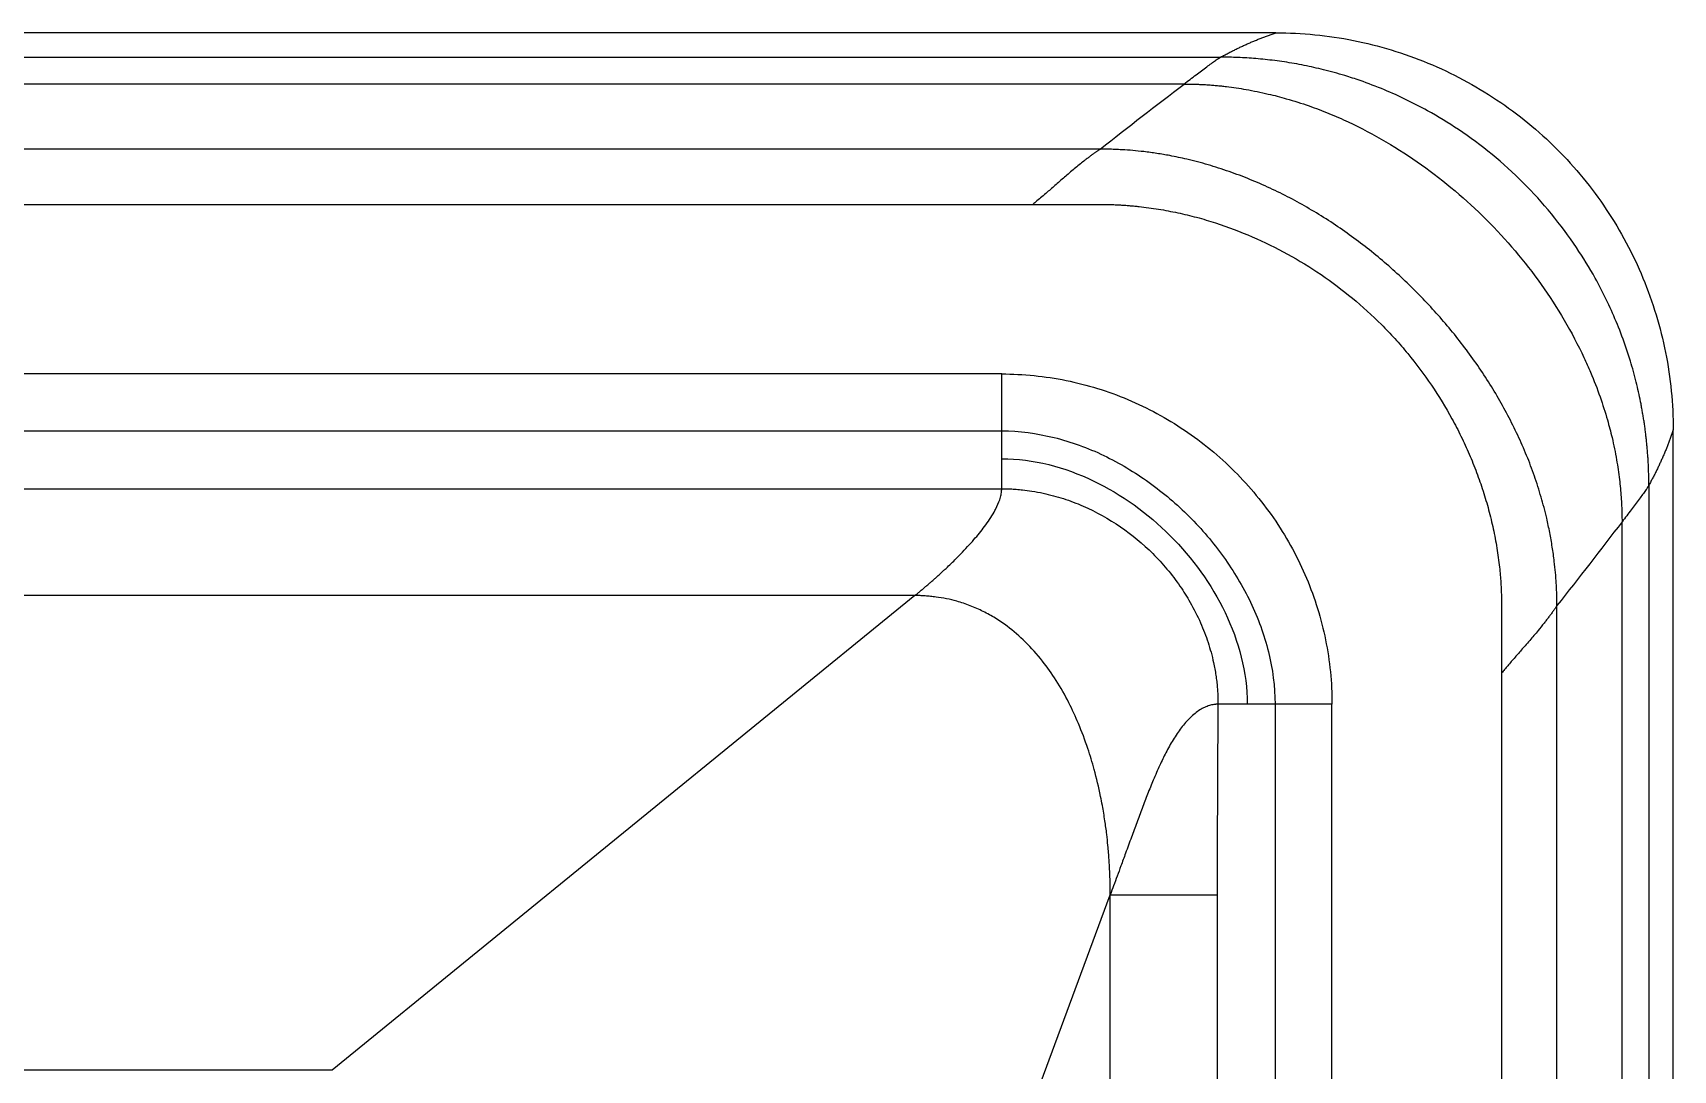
# Model space of a CAD drawing. Extents: x 526 to 610, y 679 to 808.
# Drawn here: x 597.86 to 610.24, y 757.03 to 764.87 of the extents above; entities that cross this region are included whole.
import ezdxf

# ---------------------------------------------------------------- set-up
doc = ezdxf.new("R2010")
doc.units = 0
doc.header["$MEASUREMENT"] = 0
doc.layers.add('1', color=4, linetype='Continuous')

# ---------------------------------------------------------------- blocks, each defined once
blk = doc.blocks.new('JETSETTER LX')
at = {"layer": '1', "color": 4, "linetype": 'Continuous', "lineweight": 25}
for p, q in [((81.118, 67.99), (42.059, 67.99)), ((84.118, 33.995), (84.118, 64.99))]:
    blk.add_line(p, q, dxfattribs=at)
at = {"layer": '1', "color": 3, "linetype": 'Continuous', "lineweight": 25}
for p, q in [((42.059, 67.806), (80.7, 67.806)), ((80.424, 67.603), (42.059, 67.602)), ((79.791, 67.112), (42.059, 67.112)), ((42.059, 66.694), (79.282, 66.694)), ((79.047, 65.413), (42.059, 65.413)), ((42.059, 64.983), (79.047, 64.983)), ((79.047, 64.773), (79.047, 64.983)), ((79.047, 64.546), (79.047, 64.773)), ((60.279, 64.546), (79.047, 64.546)), ((83.934, 64.573), (83.934, 33.995)), ((83.731, 33.995), (83.731, 64.296)), ((78.391, 63.739), (61.103, 63.739)), ((78.391, 63.739), (73.992, 60.154)), ((82.822, 63.66), (82.822, 63.154)), ((83.24, 33.995), (83.24, 63.663)), ((82.822, 63.154), (82.822, 33.995)), ((80.901, 62.919), (80.68, 62.919)), ((81.111, 62.919), (80.901, 62.919)), ((81.111, 62.919), (81.111, 53.653)), ((81.541, 53.428), (81.541, 62.919)), ((78.117, 56.763), (79.867, 61.479)), ((79.867, 54.97), (79.867, 61.479)), ((80.674, 61.479), (80.674, 54.491)), ((73.992, 60.154), (61.249, 60.154))]:
    blk.add_line(p, q, dxfattribs=at)
for points, knots in [([(80.7, 67.806), (80.71, 67.811), (80.728, 67.821), (80.756, 67.835), (80.783, 67.85), (80.811, 67.863), (80.839, 67.877), (80.866, 67.89), (80.894, 67.902), (80.922, 67.915), (80.95, 67.927), (80.978, 67.938), (81.005, 67.949), (81.033, 67.96), (81.061, 67.97), (81.089, 67.98), (81.108, 67.986), (81.118, 67.99)], [0, 0, 0, 0, 0.06599, 0.132077, 0.198261, 0.264542, 0.330919, 0.397392, 0.463963, 0.53063, 0.597393, 0.664253, 0.73121, 0.798263, 0.865412, 0.932658, 1, 1, 1, 1]), ([(80.424, 67.603), (80.455, 67.627), (80.516, 67.673), (80.57, 67.714), (80.62, 67.751), (80.643, 67.767), (80.67, 67.787), (80.686, 67.798), (80.697, 67.804), (80.7, 67.806)], [0, 0, 0, 0, 0.25, 0.5, 0.5, 0.75, 0.75, 0.875, 1, 1, 1, 1]), ([(83.934, 64.573), (83.934, 64.584), (83.934, 64.608), (83.933, 64.644), (83.932, 64.679), (83.931, 64.714), (83.929, 64.75), (83.927, 64.785), (83.924, 64.82), (83.921, 64.855), (83.918, 64.891), (83.914, 64.926), (83.91, 64.961), (83.906, 64.996), (83.901, 65.03), (83.896, 65.065), (83.89, 65.1), (83.884, 65.134), (83.878, 65.169), (83.864, 65.241), (83.838, 65.356), (83.799, 65.498), (83.749, 65.652), (83.668, 65.864), (83.548, 66.112), (83.327, 66.472), (83, 66.872), (82.6, 67.2), (82.239, 67.42), (81.989, 67.541), (81.777, 67.622), (81.624, 67.672), (81.483, 67.71), (81.355, 67.739), (81.256, 67.758), (81.182, 67.77), (81.109, 67.78), (81.037, 67.788), (80.967, 67.795), (80.898, 67.8), (80.831, 67.803), (80.765, 67.805), (80.722, 67.806), (80.7, 67.806)], [0, 0, 0, 0, 0.007003, 0.013999, 0.020988, 0.027971, 0.034948, 0.041918, 0.048882, 0.055839, 0.06279, 0.069735, 0.076673, 0.083605, 0.09053, 0.097449, 0.104362, 0.111268, 0.118169, 0.125063, 0.154842, 0.18759, 0.212632, 0.250117, 0.321628, 0.375132, 0.500001, 0.624871, 0.678606, 0.749887, 0.788726, 0.812413, 0.845485, 0.87494, 0.890084, 0.904916, 0.919435, 0.933642, 0.947538, 0.961121, 0.974392, 0.987352, 1, 1, 1, 1]), ([(80.424, 67.603), (80.435, 67.603), (80.457, 67.603), (80.49, 67.602), (80.524, 67.601), (80.559, 67.6), (80.595, 67.598), (80.631, 67.595), (80.668, 67.592), (80.706, 67.588), (80.781, 67.58), (80.899, 67.562), (81.05, 67.531), (81.209, 67.49), (81.362, 67.441), (81.518, 67.382), (81.713, 67.296), (81.95, 67.171), (82.309, 66.938), (82.719, 66.591), (83.066, 66.181), (83.299, 65.822), (83.417, 65.597), (83.505, 65.402), (83.565, 65.245), (83.618, 65.08), (83.66, 64.922), (83.69, 64.771), (83.709, 64.643), (83.719, 64.549), (83.725, 64.483), (83.728, 64.419), (83.731, 64.356), (83.731, 64.316), (83.731, 64.296)], [0, 0, 0, 0, 0.00636, 0.012866, 0.019518, 0.026316, 0.033261, 0.040354, 0.047595, 0.054985, 0.062524, 0.091724, 0.125041, 0.152502, 0.18756, 0.21882, 0.250081, 0.312586, 0.375094, 0.500002, 0.624909, 0.687416, 0.749922, 0.77357, 0.812443, 0.847939, 0.874961, 0.90821, 0.937477, 0.950806, 0.96372, 0.976221, 0.988313, 1, 1, 1, 1]), ([(79.791, 67.111), (79.788, 67.11), (79.783, 67.106), (79.776, 67.101), (79.768, 67.096), (79.761, 67.091), (79.754, 67.086), (79.746, 67.081), (79.739, 67.075), (79.732, 67.07), (79.725, 67.065), (79.713, 67.056), (79.696, 67.043), (79.671, 67.024), (79.64, 66.999), (79.592, 66.96), (79.543, 66.918), (79.494, 66.876), (79.458, 66.845), (79.424, 66.815), (79.387, 66.783), (79.351, 66.752), (79.315, 66.721), (79.292, 66.702), (79.282, 66.694)], [0, 0, 0, 0, 0.014292, 0.028535, 0.042732, 0.056885, 0.070992, 0.085055, 0.099073, 0.113045, 0.126971, 0.140851, 0.182086, 0.225678, 0.291097, 0.364705, 0.510741, 0.583072, 0.655455, 0.72307, 0.790473, 0.869582, 0.939423, 1, 1, 1, 1]), ([(83.24, 63.663), (83.239, 63.666), (83.239, 63.674), (83.239, 63.684), (83.239, 63.695), (83.239, 63.706), (83.239, 63.716), (83.239, 63.726), (83.238, 63.736), (83.238, 63.757), (83.237, 63.788), (83.234, 63.844), (83.229, 63.913), (83.219, 64.005), (83.205, 64.106), (83.186, 64.215), (83.159, 64.341), (83.128, 64.457), (83.096, 64.563), (83.061, 64.668), (83.012, 64.798), (82.922, 65.002), (82.792, 65.249), (82.609, 65.531), (82.436, 65.752), (82.287, 65.92), (82.17, 66.042), (82.048, 66.159), (81.88, 66.308), (81.657, 66.481), (81.373, 66.665), (81.125, 66.795), (80.921, 66.884), (80.764, 66.943), (80.606, 66.994), (80.456, 67.033), (80.327, 67.061), (80.219, 67.079), (80.125, 67.092), (80.038, 67.101), (79.965, 67.106), (79.902, 67.109), (79.847, 67.111), (79.809, 67.111), (79.791, 67.111)], [0, 0, 0, 0, 0.002065, 0.004098, 0.006102, 0.008075, 0.010019, 0.011933, 0.013817, 0.015672, 0.023471, 0.0313, 0.046928, 0.062454, 0.083171, 0.103864, 0.124546, 0.155568, 0.171076, 0.186621, 0.217438, 0.24888, 0.31139, 0.374157, 0.437093, 0.468498, 0.50007, 0.531625, 0.563122, 0.626251, 0.689733, 0.752031, 0.783464, 0.814442, 0.845696, 0.876479, 0.901209, 0.919692, 0.938249, 0.953914, 0.969105, 0.979168, 0.989466, 1, 1, 1, 1]), ([(79.282, 66.694), (79.365, 66.694), (79.489, 66.694), (79.658, 66.694), (79.744, 66.694), (79.788, 66.694)], [0, 0, 0, 0, 0.49084, 0.739508, 1, 1, 1, 1]), ([(79.788, 66.694), (79.799, 66.694), (79.821, 66.694), (79.854, 66.693), (79.886, 66.692), (79.919, 66.691), (79.952, 66.689), (79.985, 66.687), (80.018, 66.684), (80.051, 66.681), (80.097, 66.676), (80.157, 66.669), (80.231, 66.658), (80.304, 66.645), (80.4, 66.626), (80.52, 66.597), (80.709, 66.541), (80.941, 66.453), (81.207, 66.323), (81.461, 66.167), (81.698, 65.989), (81.881, 65.823), (82.017, 65.68), (82.147, 65.53), (82.295, 65.331), (82.425, 65.119), (82.516, 64.943), (82.578, 64.808), (82.634, 64.67), (82.683, 64.529), (82.725, 64.387), (82.76, 64.243), (82.787, 64.099), (82.803, 63.982), (82.812, 63.894), (82.816, 63.835), (82.819, 63.777), (82.821, 63.718), (82.822, 63.68), (82.822, 63.66)], [0, 0, 0, 0, 0.006909, 0.013825, 0.020751, 0.027686, 0.034633, 0.041594, 0.048569, 0.055558, 0.06256, 0.078083, 0.093784, 0.109471, 0.124998, 0.155962, 0.18744, 0.249926, 0.312475, 0.375048, 0.437587, 0.50003, 0.531084, 0.562561, 0.625288, 0.688113, 0.71953, 0.750924, 0.782279, 0.813582, 0.845003, 0.875996, 0.907243, 0.938122, 0.950644, 0.963085, 0.975454, 0.987758, 1, 1, 1, 1]), ([(79.047, 64.983), (79.047, 65.005), (79.047, 65.032), (79.047, 65.093), (79.047, 65.128), (79.047, 65.203), (79.047, 65.243), (79.047, 65.326), (79.047, 65.37), (79.047, 65.413)], [0, 0, 0, 0, 0.25, 0.25, 0.5, 0.5, 0.75, 0.75, 1, 1, 1, 1]), ([(79.047, 64.983), (79.18, 64.983), (79.313, 64.965), (79.571, 64.901), (79.697, 64.855), (79.937, 64.74), (80.051, 64.671), (80.268, 64.516), (80.471, 64.343), (80.644, 64.14), (80.799, 63.923), (80.868, 63.809), (80.983, 63.569), (81.029, 63.443), (81.093, 63.185), (81.111, 63.052), (81.111, 62.919)], [0, 0, 0, 0, 0.125, 0.125, 0.25, 0.25, 0.375, 0.375, 0.5, 0.625, 0.625, 0.75, 0.75, 0.875, 0.875, 1, 1, 1, 1]), ([(84.118, 64.99), (84.114, 64.98), (84.108, 64.962), (84.098, 64.933), (84.088, 64.905), (84.077, 64.877), (84.066, 64.85), (84.055, 64.822), (84.043, 64.794), (84.03, 64.766), (84.018, 64.738), (84.005, 64.711), (83.991, 64.683), (83.978, 64.655), (83.963, 64.628), (83.949, 64.6), (83.939, 64.582), (83.934, 64.573)], [0, 0, 0, 0, 0.067342, 0.134587, 0.201737, 0.26879, 0.335746, 0.402606, 0.469369, 0.536036, 0.602607, 0.669081, 0.735458, 0.801738, 0.867922, 0.934009, 1, 1, 1, 1]), ([(79.047, 64.773), (79.287, 64.773), (79.523, 64.709), (79.954, 64.503), (80.15, 64.36), (80.488, 64.022), (80.631, 63.826), (80.837, 63.395), (80.901, 63.159), (80.901, 62.919)], [0, 0, 0, 0, 0.25, 0.25, 0.5, 0.5, 0.75, 0.75, 1, 1, 1, 1]), ([(78.391, 63.739), (78.398, 63.745), (78.413, 63.757), (78.434, 63.775), (78.456, 63.793), (78.477, 63.811), (78.499, 63.83), (78.52, 63.848), (78.542, 63.867), (78.563, 63.886), (78.584, 63.905), (78.605, 63.925), (78.646, 63.962), (78.69, 64.005), (78.744, 64.06), (78.789, 64.108), (78.851, 64.177), (78.922, 64.264), (78.975, 64.342), (79.011, 64.41), (79.027, 64.448), (79.038, 64.482), (79.042, 64.5), (79.045, 64.517), (79.046, 64.532), (79.047, 64.542), (79.047, 64.546)], [0, 0, 0, 0, 0.0229774, 0.0460495, 0.0692165, 0.092479, 0.1158375, 0.1392928, 0.1628449, 0.1864936, 0.2102393, 0.2340827, 0.2580253, 0.3473601, 0.3884297, 0.4540797, 0.5164617, 0.632291, 0.760716, 0.7917442, 0.8790379, 0.9053636, 0.9306187, 0.9548072, 0.9779329, 1, 1, 1, 1]), ([(79.047, 64.546), (79.054, 64.546), (79.068, 64.546), (79.09, 64.546), (79.112, 64.545), (79.134, 64.544), (79.157, 64.542), (79.181, 64.54), (79.22, 64.536), (79.28, 64.528), (79.358, 64.514), (79.437, 64.494), (79.513, 64.472), (79.588, 64.446), (79.737, 64.385), (79.948, 64.267), (80.154, 64.096), (80.297, 63.94), (80.392, 63.816), (80.477, 63.681), (80.537, 63.562), (80.579, 63.46), (80.606, 63.386), (80.628, 63.31), (80.645, 63.243), (80.657, 63.185), (80.664, 63.138), (80.671, 63.091), (80.675, 63.046), (80.678, 63.003), (80.68, 62.96), (80.68, 62.932), (80.68, 62.919)], [0, 0, 0, 0, 0.008312, 0.016816, 0.02551, 0.034396, 0.043473, 0.052742, 0.062201, 0.089745, 0.124249, 0.155325, 0.186392, 0.217324, 0.248763, 0.375913, 0.500197, 0.562778, 0.626243, 0.683204, 0.751381, 0.782467, 0.813563, 0.844045, 0.875579, 0.895006, 0.913883, 0.932209, 0.949984, 0.967206, 0.983878, 1, 1, 1, 1]), ([(83.934, 64.573), (83.932, 64.569), (83.926, 64.558), (83.915, 64.542), (83.895, 64.515), (83.879, 64.492), (83.842, 64.442), (83.801, 64.388), (83.755, 64.327), (83.731, 64.296)], [0, 0, 0, 0, 0.125, 0.25, 0.25, 0.5, 0.5, 0.75, 1, 1, 1, 1]), ([(79.867, 61.479), (79.867, 61.491), (79.867, 61.517), (79.866, 61.558), (79.865, 61.601), (79.863, 61.647), (79.861, 61.695), (79.858, 61.745), (79.854, 61.798), (79.848, 61.862), (79.84, 61.942), (79.826, 62.043), (79.81, 62.138), (79.785, 62.268), (79.751, 62.412), (79.695, 62.596), (79.632, 62.764), (79.553, 62.937), (79.463, 63.096), (79.354, 63.251), (79.231, 63.389), (79.109, 63.495), (79.001, 63.569), (78.907, 63.621), (78.81, 63.664), (78.717, 63.695), (78.63, 63.716), (78.564, 63.727), (78.51, 63.733), (78.47, 63.737), (78.43, 63.739), (78.404, 63.739), (78.391, 63.739)], [0, 0, 0, 0, 0.0126634, 0.0262023, 0.0406042, 0.0558551, 0.0719401, 0.088843, 0.1065463, 0.1250312, 0.1530092, 0.1875457, 0.2265931, 0.2500595, 0.3199175, 0.375072, 0.4423908, 0.5000746, 0.5652381, 0.6250559, 0.6898673, 0.7500017, 0.7864693, 0.8214253, 0.8573443, 0.8928405, 0.9194957, 0.9464167, 0.9600997, 0.9735831, 0.9868793, 1, 1, 1, 1]), ([(83.24, 63.663), (83.235, 63.656), (83.225, 63.642), (83.21, 63.621), (83.195, 63.599), (83.178, 63.577), (83.161, 63.555), (83.134, 63.52), (83.093, 63.469), (83.044, 63.412), (83.004, 63.365), (82.975, 63.333), (82.95, 63.304), (82.922, 63.272), (82.895, 63.241), (82.869, 63.21), (82.845, 63.181), (82.829, 63.163), (82.822, 63.154)], [0, 0, 0, 0, 0.039396, 0.079959, 0.121689, 0.164588, 0.208658, 0.253898, 0.366832, 0.514069, 0.596494, 0.642438, 0.709158, 0.767324, 0.831885, 0.892181, 0.948218, 1, 1, 1, 1]), ([(80.68, 62.919), (80.677, 62.919), (80.672, 62.919), (80.665, 62.918), (80.657, 62.917), (80.646, 62.916), (80.632, 62.913), (80.609, 62.907), (80.58, 62.896), (80.543, 62.876), (80.507, 62.85), (80.458, 62.807), (80.401, 62.742), (80.34, 62.651), (80.287, 62.555), (80.238, 62.453), (80.192, 62.348), (80.148, 62.24), (80.107, 62.132), (80.066, 62.023), (80.025, 61.91), (79.985, 61.802), (79.949, 61.703), (79.919, 61.621), (79.893, 61.549), (79.875, 61.502), (79.867, 61.479)], [0, 0, 0, 0, 0.007774, 0.015573, 0.0234, 0.031259, 0.047095, 0.062515, 0.094052, 0.124992, 0.15583, 0.18747, 0.24989, 0.312355, 0.374849, 0.433151, 0.499868, 0.562379, 0.624899, 0.687416, 0.749933, 0.819851, 0.874967, 0.919039, 0.960715, 1, 1, 1, 1]), ([(80.68, 62.919), (80.679, 62.85), (80.678, 62.711), (80.677, 62.504), (80.676, 62.298), (80.675, 62.092), (80.675, 61.887), (80.674, 61.683), (80.674, 61.547), (80.674, 61.479)], [0, 0, 0, 0, 0.1441531, 0.2878732, 0.4311609, 0.5740168, 0.7164416, 0.8584357, 1, 1, 1, 1]), ([(81.541, 62.919), (81.498, 62.919), (81.454, 62.919), (81.371, 62.919), (81.331, 62.919), (81.256, 62.919), (81.221, 62.919), (81.16, 62.919), (81.133, 62.919), (81.111, 62.919)], [0, 0, 0, 0, 0.25, 0.25, 0.5, 0.5, 0.75, 0.75, 1, 1, 1, 1]), ([(79.867, 61.479), (79.945, 61.479), (80.026, 61.479), (80.183, 61.479), (80.26, 61.479), (80.403, 61.479), (80.469, 61.479), (80.585, 61.479), (80.634, 61.479), (80.674, 61.479)], [0, 0, 0, 0, 0.25, 0.25, 0.5, 0.5, 0.75, 0.75, 1, 1, 1, 1])]:
    blk.add_open_spline(points, degree=3, knots=knots, dxfattribs=at)
at = {"layer": '1', "color": 4, "linetype": 'Continuous', "lineweight": 25}
blk.add_open_spline([(81.118, 67.99), (81.314, 67.99), (81.707, 67.951), (82.273, 67.779), (82.795, 67.5), (83.253, 67.125), (83.628, 66.667), (83.907, 66.145), (84.079, 65.579), (84.118, 65.186), (84.118, 64.99)], degree=3, dxfattribs=at)
at = {"layer": '1', "color": 3, "linetype": 'Continuous', "lineweight": 25}
for points in [[(79.791, 67.112), (80.002, 67.278), (80.213, 67.442), (80.424, 67.603)], [(79.047, 65.413), (79.21, 65.413), (79.536, 65.38), (80.005, 65.235), (80.437, 65.001), (80.816, 64.688), (81.129, 64.309), (81.363, 63.877), (81.508, 63.408), (81.541, 63.082), (81.541, 62.919)], [(83.731, 64.296), (83.57, 64.085), (83.406, 63.874), (83.24, 63.663)]]:
    blk.add_open_spline(points, degree=3, dxfattribs=at)

msp = doc.modelspace()

# ---------------------------------------------------------------- block references
at = {"layer": '1'}
msp.add_blockref('JETSETTER LX', (526.127, 696.877), dxfattribs=at)

doc.saveas('drawing.dxf')
